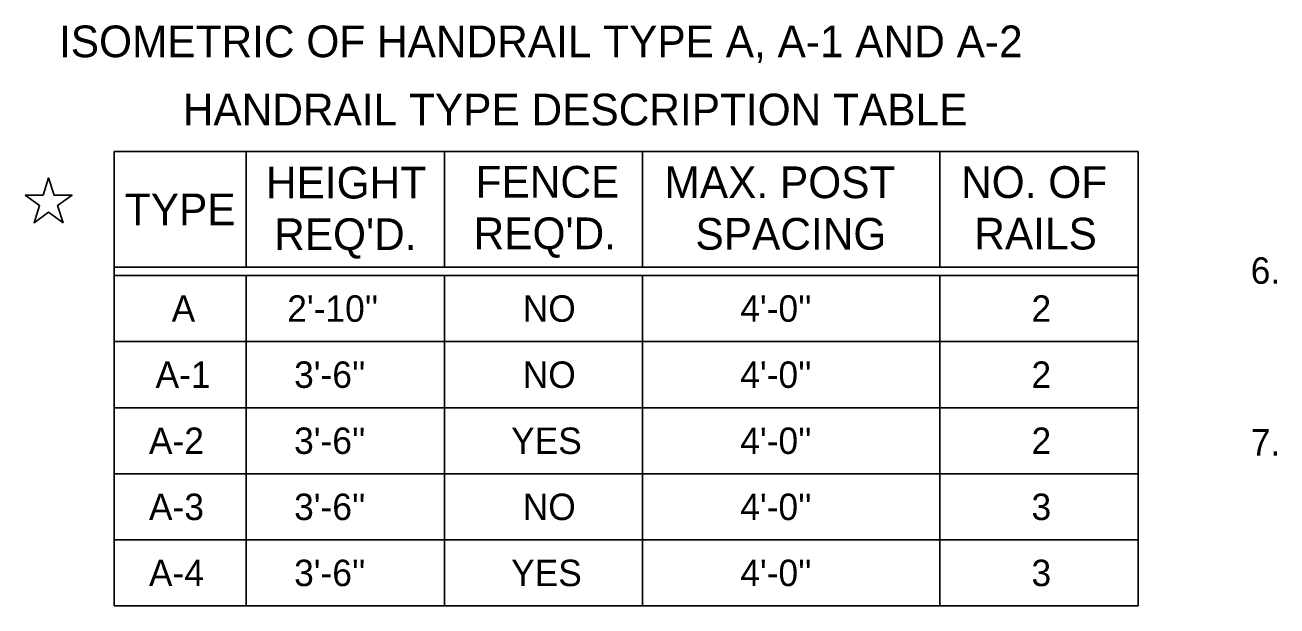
# Model space of a CAD drawing. Extents: x 997.6 to 1036.7, y 998.9 to 1022.7.
# Drawn here: x 1017.25 to 1026.73, y 1010.58 to 1014.97 of the extents above; entities that cross this region are included whole.
import ezdxf

# ---------------------------------------------------------------- set-up
doc = ezdxf.new("R2010")
doc.units = 0
doc.layers.add('1', color=7, linetype='Continuous')

msp = doc.modelspace()

# ---------------------------------------------------------------- linework, layer by layer
at = {"layer": '1'}
for p, q in [((1017.9256, 1014.0154), (1025.6756, 1014.0154)), ((1017.9256, 1014.0154), (1017.9256, 1010.5779)), ((1018.9256, 1014.0154), (1018.9256, 1013.1404)), ((1020.4256, 1014.0154), (1020.4256, 1013.1404)), ((1021.9256, 1014.0154), (1021.9256, 1013.1404)), ((1024.1756, 1014.0154), (1024.1756, 1013.1404)), ((1025.6756, 1014.0154), (1025.6756, 1010.5779)), ((1017.9256, 1013.1404), (1025.6756, 1013.1404)), ((1017.9256, 1013.0779), (1025.6756, 1013.0779)), ((1018.9256, 1013.0779), (1018.9256, 1012.5779)), ((1020.4256, 1013.0779), (1020.4256, 1010.5779)), ((1021.9256, 1013.0779), (1021.9256, 1010.5779)), ((1024.1756, 1013.0779), (1024.1756, 1012.5779)), ((1017.9256, 1012.5779), (1025.6756, 1012.5779)), ((1018.9256, 1012.5779), (1018.9256, 1010.5779)), ((1024.1756, 1012.5779), (1024.1756, 1010.5779)), ((1017.9256, 1012.0779), (1025.6756, 1012.0779)), ((1017.9256, 1011.5779), (1025.6756, 1011.5779)), ((1017.9256, 1011.0779), (1025.6756, 1011.0779)), ((1017.9256, 1010.5779), (1025.6756, 1010.5779))]:
    msp.add_line(p, q, dxfattribs=at)
msp.add_lwpolyline([(1017.2514, 1013.6865), (1017.3876, 1013.6865), (1017.4297, 1013.816), (1017.4718, 1013.6865), (1017.608, 1013.6865), (1017.4978, 1013.6065), (1017.5399, 1013.4769), (1017.4297, 1013.557), (1017.3194, 1013.4769), (1017.3615, 1013.6065)], close=True, dxfattribs=at)

# ---------------------------------------------------------------- texts
for s, height, p in [('ISOMETRIC OF HANDRAIL TYPE A, A-1 AND A-2', 0.24, (1017.5083, 1014.7294)), ('HANDRAIL TYPE DESCRIPTION TABLE', 0.24, (1018.4453, 1014.2138)), ('HEIGHT', 0.24, (1019.0751, 1013.6607)), ('FENCE', 0.24, (1020.6616, 1013.6671)), ('MAX. POST', 0.24, (1022.0913, 1013.6633)), ('NO. OF', 0.24, (1024.3361, 1013.6649)), ('TYPE', 0.24, (1018.007, 1013.4579)), ("REQ'D.", 0.24, (1019.1366, 1013.2707)), ("REQ'D.", 0.24, (1020.6465, 1013.2771)), ('SPACING', 0.24, (1022.3257, 1013.2733)), ('RAILS', 0.24, (1024.4363, 1013.2749)), ('6.', 0.2, (1026.5283, 1013.0155)), ('A', 0.2, (1018.361, 1012.7279)), ("2'-10''", 0.2, (1019.2361, 1012.7279)), ('NO', 0.2, (1021.0184, 1012.7279)), ("4'-0''", 0.2, (1022.6649, 1012.7279)), ('2', 0.2, (1024.869, 1012.7279)), ('A-1', 0.2, (1018.239, 1012.2279)), ("3'-6''", 0.2, (1019.2881, 1012.2279)), ('NO', 0.2, (1021.0184, 1012.2279)), ("4'-0''", 0.2, (1022.6649, 1012.2279)), ('2', 0.2, (1024.869, 1012.2279)), ('A-2', 0.2, (1018.1893, 1011.7279)), ("3'-6''", 0.2, (1019.2881, 1011.7279)), ('YES', 0.2, (1020.9303, 1011.7279)), ("4'-0''", 0.2, (1022.6649, 1011.7279)), ('2', 0.2, (1024.869, 1011.7279)), ('7.', 0.2, (1026.5283, 1011.7155)), ('A-3', 0.2, (1018.1893, 1011.2279)), ("3'-6''", 0.2, (1019.2881, 1011.2279)), ('NO', 0.2, (1021.0184, 1011.2279)), ("4'-0''", 0.2, (1022.6649, 1011.2279)), ('3', 0.2, (1024.869, 1011.2279)), ('A-4', 0.2, (1018.1893, 1010.7279)), ("3'-6''", 0.2, (1019.2881, 1010.7279)), ('YES', 0.2, (1020.9303, 1010.7279)), ("4'-0''", 0.2, (1022.6649, 1010.7279)), ('3', 0.2, (1024.869, 1010.7279))]:
    msp.add_text(s, height=height, dxfattribs=at).set_placement(p)

doc.saveas('drawing.dxf')
